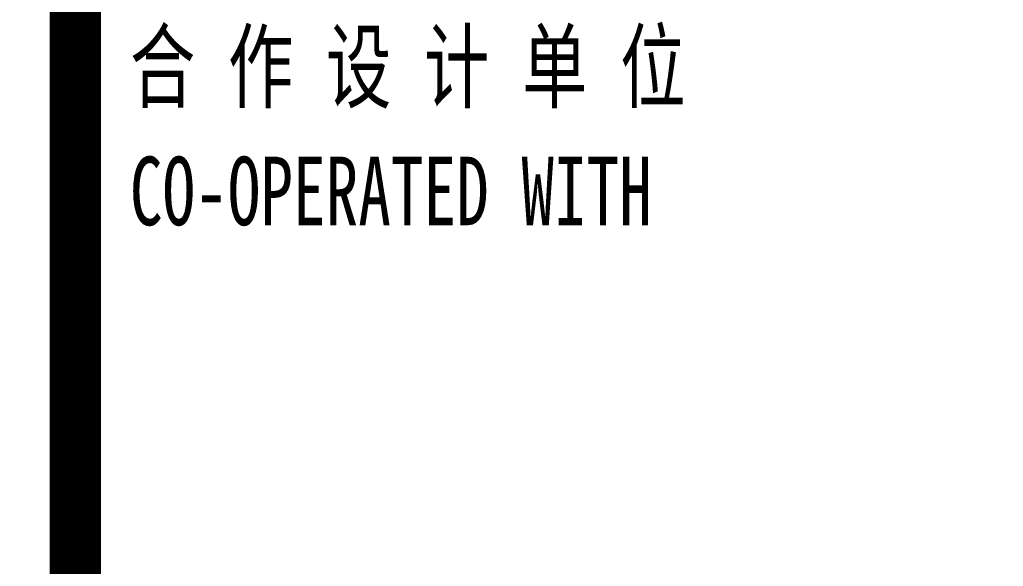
# Model space of a CAD drawing. Extents: x -8792 to 174344, y -43961 to 62816.
# Drawn here: x 71084 to 75678, y 31942 to 34494 of the extents above; entities that cross this region are included whole.
import ezdxf
from ezdxf.enums import TextEntityAlignment as Align
from ezdxf.xclip import XClip

# ---------------------------------------------------------------- set-up
doc = ezdxf.new("R2010")
doc.units = 0
doc.header["$LTSCALE"] = 50
doc.header["$XCLIPFRAME"] = 0
doc.linetypes.add('DOT2', pattern=[0.125, 0, -0.125])
for name, color, linetype in [('#幕墙线-平面', 7, 'Continuous'), ('#标注', 1, 'Continuous'), ('2017_11-sheet-R$0$C-SHET-TTLB', 11, 'Continuous'), ('A-FLOR-OTLN', 4, 'DOT2'), ('C-SHET-SHBD', 11, 'Continuous'), ('C-SHET-TTLB', 11, 'Continuous'), ('DIM', 173, 'Continuous'), ('吊顶', 7, 'Continuous'), ('通-图框-文字', 4, 'Continuous')]:
    doc.layers.add(name, color=color, linetype=linetype)
doc.styles.add('2017_11-sheet-R$0$SHEET-ECADI', font='', dxfattribs={"width": 0.7})
doc.styles.add('XD-2008', font='xd-hzs.shx', dxfattribs={"width": 0.7, "bigfont": 'xd-hztxt.shx'})
doc.styles.add('XD2008', font='@1romans.shx', dxfattribs={"width": 0.7, "bigfont": '!hztxt.shx'})
doc.styles.get('2017_11-sheet-R$0$SHEET-ECADI').set_extended_font_data('SimHei')

# ---------------------------------------------------------------- blocks, each defined once
blk = doc.blocks.new('A$Cbd8d7c8c')
at = {"layer": 'A-FLOR-OTLN', "color": 8}
blk.add_lwpolyline([(-22721.2, -15689.9), (-43719.4, -33393.2, 0.413756), (-43991.6, -36561, 0.189672), (122158.2, -126683, 0.414786), (124666, -124719.5), (133885.2, -48361.9, 0.379931), (116453.3, -23207.9, 0.236452)], format="xyb", dxfattribs=at)
at = {"layer": '吊顶', "const_width": 3}
blk.add_lwpolyline([(36525.2, -42886.2, 0.056654), (31389.8, -41079.3), (30859.1, -40957.8, -0.112536), (21289.5, -36343.7, -0.028917), (3039, -19971, 0.413532), (-633.6, -19953.4), (-31397.9, -50352.8, 0.414781), (-31416.3, -54033.3, 0.170492), (123964.3, -129414.7, 0.412564), (126841.2, -127143.2), (136317.5, -48655.6, 1.269195), (87076.8, -54393.3)], format="xyb", dxfattribs=at)
at = {"layer": '吊顶', "color": 8, "const_width": 3}
blk.add_lwpolyline([(80228, -65295.8, -0.038049), (51557.2, -51928.3)], format="xyb", dxfattribs=at)
blk = doc.blocks.new('A$C80b62fe7')
at = {"layer": '#幕墙线-平面'}
for points in [[(-78821.9, 63164.4, 0.005574), (-75982.2, 59854.4, 0.004935), (-73406.8, 56977.1, 0.059294), (-38419.2, 26758.1, 0.058599), (2176, 5784.2, 0.058599)], [(-83556.9, 59193, 0.005574), (-80627.5, 55778.5, 0.004935), (-77970.8, 52810.2, 0.059294), (-41877.8, 21636.5, 0.058599), (0, 0, 0.058599)], [(-83756.1, 59025.9, 0.005574), (-80823, 55607, 0.004935), (-78162.8, 52634.9, 0.059294), (-42023.3, 21421, 0.058599), (-91.5, -243.3, 0.058599)]]:
    blk.add_lwpolyline(points, format="xyb", dxfattribs=at)
blk.add_arc((71051.6, 188867.4), 195350, 213.426702, 249.381401, dxfattribs=at)
blk = doc.blocks.new('A$C8c38d97e')
at = {"layer": '#幕墙线-平面', "color": 4, "ltscale": 10}
for points in [[(-149873.4, -125692.4, 0.005574), (-147033.8, -129002.4, 0.004935), (-144458.4, -131879.8, 0.059294), (-109470.8, -162098.8, 0.058599), (-68875.6, -183072.6, 0.058599)], [(-154608.5, -129663.8, 0.005574), (-151679.1, -133078.4, 0.004935), (-149022.4, -136046.6, 0.059294), (-112929.4, -167220.3, 0.058599), (-71051.6, -188856.8, 0.058599)]]:
    blk.add_lwpolyline(points, format="xyb", dxfattribs=at)
at = {"layer": 'DIM', "color": 4, "ltscale": 10}
blk.add_blockref('A$C80b62fe7', (-71051.6, -188856.8), dxfattribs=at)
blk = doc.blocks.new('YREYTRTJHGJHGJ')
at = {"layer": '#标注', "ltscale": 300}
blk.add_blockref('A$C8c38d97e', (917729.6, 422226.7), dxfattribs=at)
blk = doc.blocks.new('华东院_土建2018EcadiA3_2021_06-sheet-R', base_point=(415, 5))
at = {"layer": '2017_11-sheet-R$0$C-SHET-TTLB', "style": '2017_11-sheet-R$0$SHEET-ECADI', "width": 0.7}
for s, p in [('合 作 设 计 单 位', (341.271, 158.495)), ('CO-OPERATED WITH', (341.271, 155.592))]:
    blk.add_text(s, height=1.6, dxfattribs=at).set_placement(p)
blk = doc.blocks.new('A$Ce60f285c')
at = {"layer": 'C-SHET-TTLB'}
blk.add_lwpolyline([(345, 297, 1.2, 1.2, 0), (345, 10.011, 0.9, 0.9, 0)], format="xyseb", dxfattribs=at)
blk.add_blockref('华东院_土建2018EcadiA3_2021_06-sheet-R', (420, 10), dxfattribs=at)
at = {"layer": 'C-SHET-SHBD', "style": 'XD2008', "width": 0.7}
for tag, p in [('审定人', (345.736, 128.403)), ('设总', (345.736, 118.195)), ('审核人', (345.736, 107.963)), ('专业负责人', (345.736, 97.755)), ('校对人', (345.736, 87.546)), ('设计人', (345.736, 77.639))]:
    blk.add_attdef(tag, p, '', height=2.8, dxfattribs=at)
for tag, p in [('工程编号', (368.416, 27.046)), ('阶段', (404.414, 27.046)), ('专业', (404.414, 19.691))]:
    blk.add_attdef(tag, text='', height=3.5, dxfattribs=at).set_placement(p, align=Align.MIDDLE_CENTER)
at = {"layer": 'C-SHET-SHBD', "style": 'XD2008', "width": 0.7, "flags": 1}
blk.add_attdef('日期', text='', height=3.5, dxfattribs=at).set_placement((368.416, 13.426), align=Align.MIDDLE_CENTER)
at = {"layer": '通-图框-文字', "style": 'XD-2008', "width": 0.7}
for tag, p in [('建设单位', (383.408, 70.61)), ('项目名称', (383.282, 58.428))]:
    blk.add_attdef(tag, text='', height=5, dxfattribs=at).set_placement(p, align=Align.MIDDLE_CENTER)
blk = doc.blocks.new('A$C6049850a')
at = {"ltscale": 10}
blk.add_blockref('A$Ce60f285c', (0, 0), dxfattribs=at)

msp = doc.modelspace()

# ---------------------------------------------------------------- block references
at = {"layer": '#标注'}
ref = msp.add_blockref('YREYTRTJHGJHGJ', (-766994.43, -250411.907), dxfattribs=dict(at, rotation=2.26207874639474))
XClip(ref).set_block_clipping_path([(790553.3850553273, 239365.612041783), (815332.0306575815, 238386.824614519), (816518.4351891705, 268421.4333664164), (791739.7895869162, 269400.2207936805)])
ref = msp.add_blockref('YREYTRTJHGJHGJ', (-724429.98, -234561.783), dxfattribs=dict(at, rotation=2.26207874639474))
XClip(ref).set_block_clipping_path([(833483.2964343688, 248054.4846429515), (842551.4429226406, 247696.2815388036), (843367.2232565779, 243462.2307252493), (843527.843377959, 242779.6569264114), (843924.7368298272, 241365.7736953347), (844670.5054151326, 239294.8419141726), (844233.8452026015, 238201.3897226577), (842645.6329333016, 234372.5923410893), (833001.624850845, 235860.6526296224)])
at = {"ltscale": 10, "xscale": 200, "yscale": 200, "zscale": 200}
msp.add_blockref('A$C6049850a', (2344.035, 1416.464), dxfattribs=at)
at = {"ltscale": 10}
ref = msp.add_blockref('A$Cbd8d7c8c', (-20242.468, 78224.561), dxfattribs=at)
XClip(ref).set_block_clipping_path([(33737.5024453482, -58253.8739175466), (58527.5008306247, -28195.842069268)])
ref = msp.add_blockref('A$Cbd8d7c8c', (22321.982, 94074.685), dxfattribs=at)
XClip(ref).set_block_clipping_path([(76291.0063025201, -72283.9918497168), (103268.9259821397, -47877.3086105986)])

doc.saveas('drawing.dxf')
